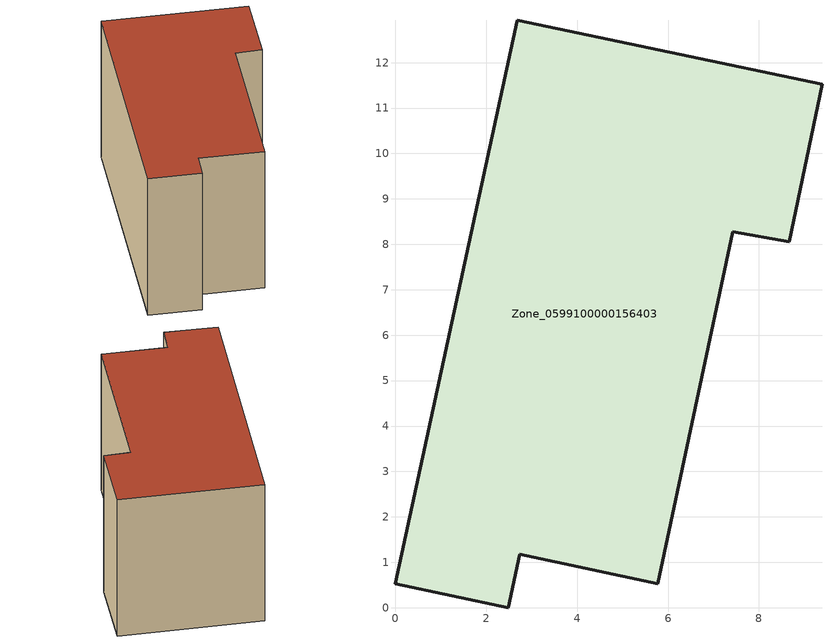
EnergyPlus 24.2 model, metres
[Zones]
Zone_0599100000156403
 floor ground (C_G): 0,0.53 2.68,12.93 9.39,11.52 8.67,8.06 7.42,8.28 5.77,0.53 2.74,1.18 2.48,0 z0
 wall outside (C_F): 8.67,8.06 9.39,11.52 2.68,12.93 0,0.53 2.48,0 2.74,1.18 5.77,0.53 7.42,8.28 8.67,8.06 z0:7.65
 roof outside (C_R): 2.48,0 2.74,1.18 5.77,0.53 7.42,8.28 8.67,8.06 9.39,11.52 2.68,12.93 0,0.53 z7.65
[BUILDING]
Pand.0599100000156403: North Axis=0; Terrain=City; Loads Convergence Tolerance Value=0.04; Temperature Convergence Tolerance Value=0.4; Solar Distribution=FullExterior; Maximum Number of Warmup Days=25; Minimum Number of Warmup Days=1
[Site:Location]
Rotterdam.The.Hague.AP_ZH_NLD Design_Conditions: Latitude=51.96; Longitude=4.45; Time Zone=1; Elevation=-4.5
[SITE:GROUNDTEMPERATURE:BUILDINGSURFACE]
18, 18, 18, 18, 18, 18, 18, 18, 18, 18, 18, 18
[MATERIAL] Thermal Absorptance=0.9; Solar Absorptance=0.7; Visible Absorptance=0.7
Name | Roughness | Thickness | Conductivity | Density | Specific Heat
G.TC.1975-1991 | MediumSmooth | 0.15 | 0.288461 | 540 | 1210
F.TC.1975-1991 | Rough | 0.3 | 0.230769 | 1920 | 840
R.TC.1975-1991 | MediumRough | 0.2 | 0.153846 | 1500 | 1000
[CONSTRUCTION]
C_G: G.TC.1975-1991
C_F: F.TC.1975-1991
C_R: R.TC.1975-1991
[ZONE]
Zone_0599100000156403: Type=1; Multiplier=1; Ceiling Height=Autocalculate; Volume=Autocalculate; Floor Area=autocalculate; Part of Total Floor Area=Yes
[ZONEINFILTRATION:DESIGNFLOWRATE]
Infil_Zone_0599100000156403: Zone or ZoneList or Space or SpaceList=Zone_0599100000156403; Schedule=AlwaysOn; Design Flow Rate Calculation Method=Flow/Area; Flow Rate per Floor Area=0.003; Constant Term Coefficient=1; Temperature Term Coefficient=0; Velocity Term Coefficient=0; Velocity Squared Term Coefficient=0
[HVACTEMPLATE:ZONE:IDEALLOADSAIRSYSTEM]
Zone_0599100000156403: Maximum Heating Supply Air Temperature=50; Minimum Cooling Supply Air Temperature=13; Maximum Heating Supply Air Humidity Ratio=0.0156; Minimum Cooling Supply Air Humidity Ratio=0.0077; Heating Limit=NoLimit; Cooling Limit=NoLimit; Dehumidification Control Type=ConstantSensibleHeatRatio; Cooling Sensible Heat Ratio=0.7; Dehumidification Setpoint=60; Humidification Control Type=None; Humidification Setpoint=30; Outdoor Air Method=None; Outdoor Air Flow Rate per Person=0.00944; Outdoor Air Flow Rate per Zone Floor Area=0; Outdoor Air Flow Rate per Zone=0; Demand Controlled Ventilation Type=None; Outdoor Air Economizer Type=NoEconomizer; Heat Recovery Type=None; Sensible Heat Recovery Effectiveness=0.7; Latent Heat Recovery Effectiveness=0.65
[ZONECONTROL:THERMOSTAT]
ThermostatControl_Zone_0599100000156403: Zone or ZoneList=Zone_0599100000156403; Control Type Schedule=DualSetpointControlType; Control 1=Thermostat_Zone_0599100000156403; Temperature Difference Between Cutout And Setpoint=0
[THERMOSTATSETPOINT:DUALSETPOINT]
Thermostat_Zone_0599100000156403: Heating Setpoint Temperature Schedule=HeatingSetpoint_Zone_0599100000156403; Cooling Setpoint Temperature Schedule=CoolingSetpoint_Zone_0599100000156403
[SCHEDULE:COMPACT]
HeatingSetpoint_Zone_0599100000156403: Through: 12/31, For: AllDays, Until: 24:00, 21
CoolingSetpoint_Zone_0599100000156403: Through: 12/31, For: AllDays, Until: 24:00, 24
DualSetpointControlType: Through: 12/31, For: AllDays, Until: 24:00, 4
AlwaysOn: Through: 12/31, For: AllDays, Until: 24:00, 1
